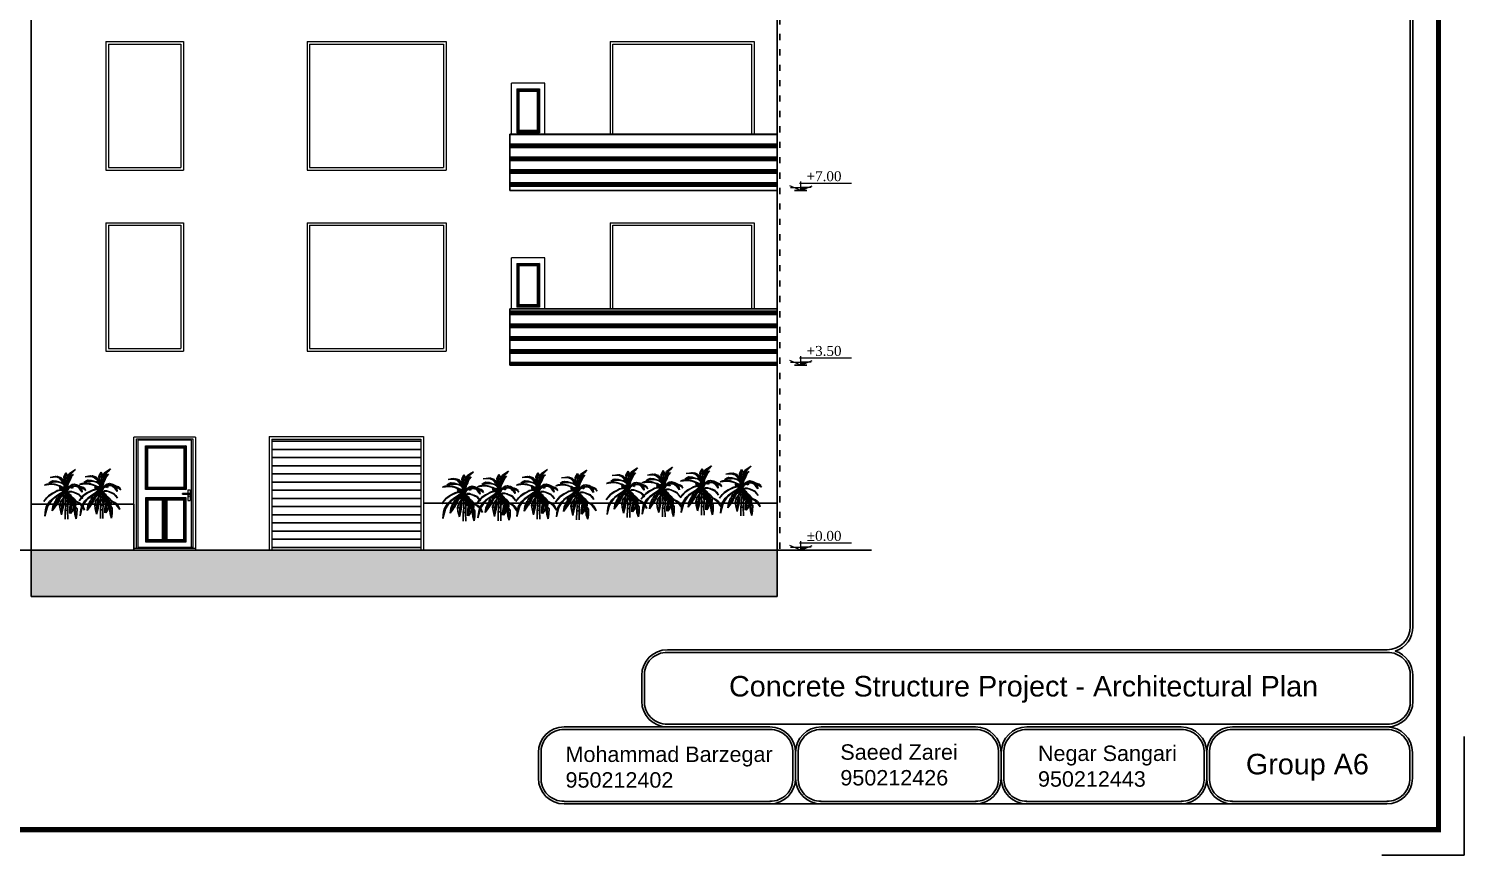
# Model space of a CAD drawing. Header units: metres. Extents: x -1655 to 449, y 40 to 361.
# Drawn here: x 339.96 to 367.88, y 40.48 to 56.56 of the extents above; entities that cross this region are included whole.
import ezdxf

# ---------------------------------------------------------------- set-up
doc = ezdxf.new("R2010")
doc.units = ezdxf.units.M
doc.header["$MEASUREMENT"] = 0
doc.linetypes.add('ACAD_ISO03W100', pattern=[30, 12, -18])
doc.linetypes.add('DASHDOT', pattern=[1, 0.5, -0.25, 0, -0.25])
for name, color, linetype in [('A-WALL', 7, 'Continuous'), ('rigidity', 3, 'Continuous'), ('TEXT', 3, 'Continuous')]:
    doc.layers.add(name, color=color, linetype=linetype)
for name, color, linetype, lineweight in [('Layer3', 144, 'Continuous', 15), ('Layer4', 252, 'Continuous', 25), ('Layer5', 31, 'Continuous', 9)]:
    doc.layers.add(name, color=color, linetype=linetype, lineweight=lineweight)
doc.styles.get("Standard").update_dxf_attribs({"font": 'arial.ttf'})

# ---------------------------------------------------------------- blocks, each defined once
blk = doc.blocks.new('kadr behi')
at = {"layer": 'Layer4'}
for p, q in [((5062.187, 2011.131), (5062.187, 1987.381)), ((5062.237, 2011.131), (5062.237, 1987.381)), ((5061.737, 1986.931), (5047.737, 1986.931)), ((5061.737, 1986.881), (5047.723, 1986.881)), ((5047.237, 1985.931), (5047.237, 1986.431)), ((5047.287, 1985.931), (5047.287, 1986.431)), ((5062.187, 1985.931), (5062.187, 1986.431)), ((5062.237, 1985.931), (5062.237, 1986.431)), ((5049.728, 1985.431), (5045.727, 1985.431)), ((5049.741, 1985.381), (5045.727, 1985.381)), ((5061.737, 1985.481), (5047.723, 1985.481)), ((5053.741, 1985.381), (5050.714, 1985.381)), ((5053.728, 1985.431), (5050.728, 1985.431)), ((5057.741, 1985.381), (5054.714, 1985.381)), ((5057.728, 1985.431), (5054.728, 1985.431)), ((5061.741, 1985.381), (5058.714, 1985.381)), ((5061.728, 1985.431), (5058.728, 1985.431)), ((5063.237, 1982.931), (5063.237, 1985.245)), ((5045.227, 1984.431), (5045.227, 1984.931)), ((5050.178, 1984.431), (5050.178, 1984.931)), ((5050.228, 1984.431), (5050.228, 1984.931)), ((5050.278, 1984.431), (5050.278, 1984.931)), ((5054.178, 1984.431), (5054.178, 1984.931)), ((5054.228, 1984.431), (5054.228, 1984.931)), ((5054.278, 1984.431), (5054.278, 1984.931)), ((5058.178, 1984.431), (5058.178, 1984.931)), ((5058.228, 1984.431), (5058.228, 1984.931)), ((5058.278, 1984.431), (5058.278, 1984.931)), ((5062.178, 1984.431), (5062.178, 1984.931)), ((5062.228, 1984.431), (5062.228, 1984.931)), ((5045.277, 1984.441), (5045.277, 1984.921)), ((5049.741, 1983.981), (5045.727, 1983.981)), ((5045.727, 1983.931), (5050.499, 1983.931)), ((5050.499, 1983.931), (5051.45, 1983.931)), ((5053.741, 1983.981), (5050.714, 1983.981)), ((5058.803, 1983.931), (5051.45, 1983.931)), ((5057.741, 1983.981), (5054.714, 1983.981)), ((5061.728, 1983.931), (5055.582, 1983.931)), ((5061.741, 1983.981), (5058.714, 1983.981)), ((5063.237, 1982.931), (5063.237, 1983.931)), ((5063.237, 1982.931), (5061.632, 1982.931))]:
    blk.add_line(p, q, dxfattribs=at)
at = {"layer": 'Layer4', "const_width": 0.1}
blk.add_lwpolyline([(5021.737, 2012.131), (5062.737, 2012.131), (5062.737, 1983.431), (5021.737, 1983.431)], close=True, dxfattribs=at)
at = {"layer": 'Layer4'}
for centre, radius, start, end in [((5061.737, 1987.381), 0.45, 270, 0), ((5061.737, 1987.381), 0.5, 288.1949, 0), ((5047.737, 1986.431), 0.5, 90, 180), ((5061.737, 1986.431), 0.5, 0, 71.8051), ((5047.73, 1986.438), 0.443, 89.1099, 182.1493), ((5061.744, 1986.438), 0.443, 357.8507, 90.8901), ((5047.737, 1985.931), 0.5, 180, 270), ((5047.73, 1985.925), 0.443, 177.8507, 270.8901), ((5061.744, 1985.925), 0.443, 269.1099, 2.1493), ((5061.737, 1985.931), 0.5, 270, 0), ((5045.727, 1984.931), 0.5, 90, 180), ((5045.72, 1984.938), 0.443, 89.1099, 182.1493), ((5049.728, 1984.931), 0.5, 0, 90), ((5049.735, 1984.938), 0.443, 357.8507, 90.8901), ((5050.728, 1984.931), 0.5, 90, 180), ((5050.721, 1984.938), 0.443, 89.1099, 182.1493), ((5053.728, 1984.931), 0.5, 0, 90), ((5053.735, 1984.938), 0.443, 357.8507, 90.8901), ((5054.728, 1984.931), 0.5, 90, 180), ((5054.721, 1984.938), 0.443, 89.1099, 182.1493), ((5057.728, 1984.931), 0.5, 0, 90), ((5057.735, 1984.938), 0.443, 357.8507, 90.8901), ((5058.728, 1984.931), 0.5, 90, 180), ((5058.721, 1984.938), 0.443, 89.1099, 182.1493), ((5061.728, 1984.931), 0.5, 0, 90), ((5061.735, 1984.938), 0.443, 357.8507, 90.8901), ((5045.727, 1984.431), 0.5, 180, 270), ((5045.72, 1984.425), 0.443, 177.8507, 270.8901), ((5049.735, 1984.425), 0.443, 269.1099, 2.1493), ((5049.728, 1984.431), 0.5, 270, 0), ((5050.728, 1984.431), 0.5, 180, 270), ((5050.721, 1984.425), 0.443, 177.8507, 270.8901), ((5053.735, 1984.425), 0.443, 269.1099, 2.1493), ((5053.728, 1984.431), 0.5, 270, 0), ((5054.728, 1984.431), 0.5, 180, 270), ((5054.721, 1984.425), 0.443, 177.8507, 270.8901), ((5057.735, 1984.425), 0.443, 269.1099, 2.1493), ((5057.728, 1984.431), 0.5, 270, 0), ((5058.728, 1984.431), 0.5, 180, 270), ((5058.721, 1984.425), 0.443, 177.8507, 270.8901), ((5061.735, 1984.425), 0.443, 269.1099, 2.1493), ((5061.728, 1984.431), 0.5, 270, 0)]:
    blk.add_arc(centre, radius, start, end, dxfattribs=at)
at = {"attachment_point": 1}
for s, insert, char_height, width in [('Mohammad Barzegar\\P950212402', (5045.754, 1985.048), 0.3, 5.8672), ('Saeed Zarei\\P950212426', (5051.1, 1985.091), 0.3, 3.41837), ('Negar Sangari\\P950212443', (5054.944, 1985.067), 0.3, 4.35786), ('Group A6', (5058.989, 1984.907), 0.4, 4.55783)]:
    blk.add_mtext(s, dxfattribs=dict(at, insert=insert, char_height=char_height, width=width))
at = {"layer": 'Layer4', "insert": (5048.934, 1986.422), "char_height": 0.4, "width": 11.6111, "attachment_point": 1}
blk.add_mtext('\\pxt11;Concrete Structure Project - Architectural Plan', dxfattribs=at)
blk = doc.blocks.new('nivoo')
at = {"layer": 'Layer3'}
blk.add_hatch(color=256, dxfattribs=at).paths.add_polyline_path([(1.177, -0.106), (1.326, -0.168), (1.326, -0.106)])
for p, q in [((1.326, -0.168), (1.326, 0.011)), ((1.35, -0.02), (0.342, -0.02)), ((1.326, -0.168), (1.109, -0.077)), ((1.123, -0.106), (1.326, -0.106)), ((1.326, -0.168), (1.542, -0.077)), ((1.528, -0.106), (1.326, -0.106))]:
    blk.add_line(p, q, dxfattribs=at)
at = {"layer": 'Layer4', "linetype": 'DASHDOT'}
blk.add_line((1.209, -0.168), (1.448, -0.168), dxfattribs=at)
blk = doc.blocks.new('120')
at = {"layer": 'Layer5'}
for p, q in [((6646.005, 1789.043), (6644.805, 1789.043)), ((6644.805, 1786.843), (6644.805, 1789.043)), ((6644.86, 1786.876), (6644.86, 1789.01)), ((6644.86, 1789.01), (6645.95, 1789.01)), ((6644.882, 1788.988), (6644.882, 1786.898)), ((6645.928, 1788.988), (6644.882, 1788.988)), ((6645.928, 1786.898), (6645.928, 1788.988)), ((6645.95, 1789.01), (6645.95, 1786.898)), ((6646.005, 1789.043), (6646.005, 1786.843)), ((6646.005, 1789.043), (6646.005, 1786.876)), ((6645.035, 1788.023), (6645.035, 1788.877)), ((6645.035, 1788.877), (6645.079, 1788.833)), ((6645.035, 1788.877), (6645.824, 1788.877)), ((6645.057, 1788.045), (6645.057, 1788.855)), ((6645.057, 1788.855), (6645.802, 1788.855)), ((6645.079, 1788.067), (6645.079, 1788.833)), ((6645.079, 1788.833), (6645.78, 1788.833)), ((6645.824, 1788.877), (6645.78, 1788.833)), ((6645.78, 1788.833), (6645.78, 1788.067)), ((6645.802, 1788.855), (6645.802, 1788.045)), ((6645.824, 1788.877), (6645.824, 1788.023)), ((6645.079, 1788.067), (6645.035, 1788.023)), ((6645.78, 1788.067), (6645.079, 1788.067)), ((6645.78, 1788.067), (6645.824, 1788.023)), ((6645.824, 1788.023), (6645.035, 1788.023)), ((6645.035, 1787.863), (6645.035, 1787.009)), ((6645.405, 1787.863), (6645.035, 1787.863)), ((6645.079, 1787.819), (6645.035, 1787.863)), ((6645.802, 1788.045), (6645.057, 1788.045)), ((6645.057, 1787.841), (6645.057, 1787.031)), ((6645.383, 1787.841), (6645.057, 1787.841)), ((6645.079, 1787.819), (6645.079, 1787.053)), ((6645.361, 1787.819), (6645.079, 1787.819)), ((6645.361, 1787.819), (6645.405, 1787.863)), ((6645.361, 1787.053), (6645.361, 1787.819)), ((6645.383, 1787.031), (6645.383, 1787.841)), ((6645.405, 1787.009), (6645.405, 1787.863)), ((6645.405, 1787.863), (6645.405, 1787.009)), ((6645.824, 1787.863), (6645.405, 1787.863)), ((6645.449, 1787.819), (6645.405, 1787.863)), ((6645.427, 1787.841), (6645.427, 1787.031)), ((6645.802, 1787.841), (6645.427, 1787.841)), ((6645.449, 1787.819), (6645.449, 1787.053)), ((6645.78, 1787.819), (6645.449, 1787.819)), ((6645.754, 1787.937), (6645.754, 1787.946)), ((6645.76, 1787.952), (6645.879, 1787.952)), ((6645.879, 1787.931), (6645.76, 1787.931)), ((6645.78, 1787.819), (6645.824, 1787.863)), ((6645.78, 1787.053), (6645.78, 1787.819)), ((6645.802, 1787.031), (6645.802, 1787.841)), ((6645.824, 1787.009), (6645.824, 1787.863)), ((6645.859, 1788.022), (6645.898, 1788.022)), ((6645.859, 1788.022), (6645.859, 1787.952)), ((6645.859, 1787.931), (6645.859, 1787.813)), ((6645.859, 1787.813), (6645.898, 1787.813)), ((6645.898, 1788.022), (6645.898, 1787.813)), ((6645.035, 1787.009), (6645.079, 1787.053)), ((6645.035, 1787.009), (6645.405, 1787.009)), ((6645.057, 1787.031), (6645.383, 1787.031)), ((6645.079, 1787.053), (6645.361, 1787.053)), ((6645.405, 1787.009), (6645.361, 1787.053)), ((6645.405, 1787.009), (6645.449, 1787.053)), ((6645.405, 1787.009), (6645.824, 1787.009)), ((6645.427, 1787.031), (6645.802, 1787.031)), ((6645.449, 1787.053), (6645.78, 1787.053)), ((6645.824, 1787.009), (6645.78, 1787.053)), ((6646.005, 1786.876), (6644.805, 1786.876)), ((6645.95, 1786.898), (6644.882, 1786.898))]:
    blk.add_line(p, q, dxfattribs=at)
blk.add_circle((6645.879, 1787.942), 0.0108, dxfattribs=at)
for centre, radius, start, end in [((6645.76, 1787.946), 0.0066, 90, 180), ((6645.76, 1787.937), 0.0066, 180, 270), ((6645.876, 1787.891), 0.00486, 103.064, 75.2043), ((6645.876, 1787.898), 0.00328, 290.0359, 248.2323)]:
    blk.add_arc(centre, radius, start, end, dxfattribs=at)
blk = doc.blocks.new('golgoli')
at = {"color": 84, "linetype": 'Continuous'}
for p, q in [((3097.753, 1797.962), (3097.466, 1797.93)), ((3097.466, 1797.93), (3097.587, 1797.95)), ((3097.708, 1797.944), (3097.466, 1797.93)), ((3097.587, 1797.95), (3097.668, 1797.962)), ((3097.689, 1797.955), (3097.668, 1797.962)), ((3097.668, 1797.962), (3097.685, 1797.954)), ((3097.706, 1797.957), (3097.669, 1797.963)), ((3097.669, 1797.963), (3097.696, 1797.955)), ((3097.708, 1797.944), (3097.753, 1797.962)), ((3097.942, 1797.862), (3097.708, 1797.944)), ((3097.753, 1797.962), (3097.868, 1797.913)), ((3097.813, 1797.94), (3097.8, 1797.941)), ((3097.813, 1797.94), (3097.894, 1797.912)), ((3097.902, 1797.819), (3097.814, 1797.907)), ((3097.992, 1797.738), (3097.843, 1797.897)), ((3097.868, 1797.913), (3097.942, 1797.862)), ((3097.894, 1797.912), (3097.875, 1797.908)), ((3097.894, 1797.912), (3097.916, 1797.879)), ((3097.92, 1797.869), (3097.942, 1797.862)), ((3097.998, 1797.797), (3097.92, 1797.869)), ((3097.925, 1797.868), (3097.925, 1797.867)), ((3097.931, 1797.859), (3097.959, 1797.819)), ((3097.942, 1797.862), (3098.011, 1797.803)), ((3097.995, 1797.933), (3098.023, 1798.005)), ((3097.995, 1797.933), (3098.08, 1797.934)), ((3098.023, 1797.803), (3097.995, 1797.933)), ((3098.023, 1798.005), (3098.08, 1798.109)), ((3098.08, 1798.109), (3098.138, 1798.005)), ((3098.08, 1797.695), (3098.08, 1798.109)), ((3098.08, 1797.934), (3098.154, 1797.933)), ((3098.129, 1797.723), (3098.147, 1797.838)), ((3098.138, 1798.005), (3098.159, 1797.948)), ((3098.144, 1797.832), (3098.138, 1797.803)), ((3098.144, 1797.832), (3098.261, 1798.057)), ((3098.144, 1797.875), (3098.153, 1797.932)), ((3098.147, 1797.838), (3098.144, 1797.832)), ((3098.144, 1797.832), (3098.144, 1797.832)), ((3098.211, 1797.932), (3098.147, 1797.833)), ((3098.153, 1797.932), (3098.206, 1798.069)), ((3098.159, 1797.776), (3098.179, 1797.882)), ((3098.24, 1797.896), (3098.162, 1797.672)), ((3098.189, 1797.899), (3098.24, 1797.896)), ((3098.246, 1797.958), (3098.2, 1797.915)), ((3098.206, 1798.069), (3098.297, 1798.132)), ((3098.206, 1798.069), (3098.261, 1798.057)), ((3098.291, 1798.069), (3098.211, 1797.932)), ((3098.267, 1797.899), (3098.217, 1797.776)), ((3098.24, 1797.896), (3098.37, 1798.036)), ((3098.24, 1797.896), (3098.267, 1797.899)), ((3098.37, 1798.036), (3098.246, 1797.958)), ((3098.261, 1798.057), (3098.449, 1798.234)), ((3098.261, 1798.057), (3098.291, 1798.069)), ((3098.304, 1797.958), (3098.267, 1797.899)), ((3098.355, 1798.132), (3098.291, 1798.069)), ((3098.297, 1798.132), (3098.449, 1798.234)), ((3098.37, 1798.036), (3098.304, 1797.958)), ((3098.449, 1798.234), (3098.355, 1798.132)), ((3097.244, 1797.629), (3097.349, 1797.666)), ((3097.49, 1797.66), (3097.244, 1797.629)), ((3097.349, 1797.666), (3097.468, 1797.678)), ((3097.527, 1797.299), (3097.403, 1797.211)), ((3097.412, 1797.708), (3097.507, 1797.774)), ((3097.412, 1797.708), (3097.624, 1797.757)), ((3097.582, 1797.743), (3097.412, 1797.708)), ((3097.415, 1797.197), (3097.644, 1797.353)), ((3097.468, 1797.678), (3097.601, 1797.666)), ((3097.49, 1797.66), (3097.468, 1797.678)), ((3097.512, 1797.678), (3097.49, 1797.676)), ((3097.736, 1797.632), (3097.49, 1797.66)), ((3097.507, 1797.774), (3097.571, 1797.798)), ((3097.508, 1797.674), (3097.512, 1797.678)), ((3097.631, 1797.666), (3097.512, 1797.678)), ((3097.644, 1797.353), (3097.527, 1797.299)), ((3097.624, 1797.757), (3097.571, 1797.798)), ((3097.571, 1797.798), (3097.7, 1797.785)), ((3097.682, 1797.752), (3097.582, 1797.743)), ((3097.601, 1797.666), (3097.736, 1797.632)), ((3097.612, 1797.33), (3097.749, 1797.402)), ((3097.644, 1797.353), (3097.612, 1797.33)), ((3097.624, 1797.757), (3097.682, 1797.752)), ((3097.825, 1797.743), (3097.624, 1797.757)), ((3097.631, 1797.666), (3097.736, 1797.632)), ((3097.746, 1797.415), (3097.644, 1797.353)), ((3097.682, 1797.752), (3097.775, 1797.754)), ((3097.698, 1797.635), (3097.736, 1797.629)), ((3097.839, 1797.584), (3097.698, 1797.635)), ((3097.7, 1797.785), (3097.825, 1797.743)), ((3097.72, 1797.211), (3097.859, 1797.302)), ((3097.736, 1797.629), (3097.843, 1797.596)), ((3097.876, 1797.448), (3097.746, 1797.415)), ((3097.746, 1797.415), (3097.749, 1797.402)), ((3097.749, 1797.402), (3097.884, 1797.435)), ((3097.775, 1797.754), (3097.825, 1797.743)), ((3097.796, 1797.744), (3097.825, 1797.742)), ((3097.902, 1797.719), (3097.796, 1797.744)), ((3097.81, 1797.209), (3097.89, 1797.328)), ((3097.89, 1797.328), (3097.811, 1797.259)), ((3097.825, 1797.743), (3097.825, 1797.742)), ((3097.825, 1797.742), (3097.911, 1797.729)), ((3097.839, 1797.584), (3097.843, 1797.596)), ((3097.96, 1797.523), (3097.839, 1797.584)), ((3097.845, 1797.557), (3097.839, 1797.521)), ((3097.839, 1797.521), (3097.861, 1797.459)), ((3097.843, 1797.596), (3097.961, 1797.539)), ((3097.845, 1797.557), (3097.927, 1797.54)), ((3097.91, 1797.541), (3097.845, 1797.557)), ((3097.859, 1797.302), (3097.863, 1797.304)), ((3097.859, 1797.302), (3097.859, 1797.301)), ((3097.924, 1797.536), (3097.861, 1797.459)), ((3097.861, 1797.459), (3097.951, 1797.521)), ((3097.876, 1797.448), (3097.994, 1797.455)), ((3097.884, 1797.435), (3097.876, 1797.448)), ((3097.876, 1797.244), (3097.911, 1797.287)), ((3098.009, 1797.433), (3097.884, 1797.435)), ((3097.89, 1797.328), (3097.891, 1797.329)), ((3097.89, 1797.328), (3097.89, 1797.328)), ((3097.911, 1797.287), (3097.89, 1797.328)), ((3097.891, 1797.329), (3097.943, 1797.373)), ((3097.939, 1797.283), (3097.891, 1797.246)), ((3097.942, 1797.359), (3097.894, 1797.32)), ((3097.974, 1797.358), (3097.894, 1797.32)), ((3097.9, 1797.307), (3097.995, 1797.345)), ((3097.992, 1797.738), (3097.902, 1797.819)), ((3097.902, 1797.719), (3097.911, 1797.729)), ((3097.982, 1797.667), (3097.902, 1797.719)), ((3097.959, 1797.523), (3097.91, 1797.541)), ((3097.911, 1797.729), (3097.991, 1797.679)), ((3097.927, 1797.54), (3097.927, 1797.54)), ((3098.004, 1797.324), (3097.939, 1797.283)), ((3097.939, 1797.283), (3097.945, 1797.27)), ((3097.998, 1797.378), (3097.942, 1797.359)), ((3097.942, 1797.359), (3097.943, 1797.373)), ((3097.943, 1797.373), (3097.998, 1797.393)), ((3097.945, 1797.27), (3098.013, 1797.311)), ((3098.009, 1797.557), (3097.949, 1797.544)), ((3097.951, 1797.521), (3097.956, 1797.525)), ((3097.959, 1797.819), (3097.99, 1797.743)), ((3097.96, 1797.523), (3097.961, 1797.539)), ((3098.052, 1797.449), (3097.96, 1797.523)), ((3097.961, 1797.539), (3098.054, 1797.475)), ((3097.974, 1797.771), (3098.029, 1797.674)), ((3097.992, 1797.737), (3097.974, 1797.771)), ((3098.029, 1797.371), (3097.974, 1797.358)), ((3097.974, 1797.358), (3097.995, 1797.345)), ((3097.982, 1797.667), (3097.991, 1797.679)), ((3098.041, 1797.592), (3097.982, 1797.667)), ((3097.991, 1797.679), (3098.053, 1797.616)), ((3098.039, 1797.677), (3097.992, 1797.737)), ((3097.994, 1797.455), (3098.063, 1797.447)), ((3098.009, 1797.433), (3097.994, 1797.455)), ((3097.995, 1797.345), (3098.065, 1797.362)), ((3098.011, 1797.803), (3097.998, 1797.797)), ((3097.998, 1797.797), (3098.06, 1797.688)), ((3097.998, 1797.378), (3097.998, 1797.393)), ((3097.998, 1797.393), (3098.052, 1797.391)), ((3098.056, 1797.366), (3097.998, 1797.378)), ((3098, 1797.512), (3098.021, 1797.541)), ((3098.004, 1797.324), (3098.057, 1797.356)), ((3098.013, 1797.311), (3098.004, 1797.324)), ((3098.025, 1797.459), (3098.006, 1797.485)), ((3098.021, 1797.541), (3098.009, 1797.557)), ((3098.075, 1797.423), (3098.009, 1797.433)), ((3098.074, 1797.698), (3098.011, 1797.803)), ((3098.07, 1797.333), (3098.013, 1797.311)), ((3098.021, 1797.471), (3098.018, 1797.476)), ((3098.021, 1797.471), (3098.025, 1797.459)), ((3098.034, 1797.451), (3098.021, 1797.471)), ((3098.079, 1797.696), (3098.023, 1797.803)), ((3098.025, 1797.459), (3098.029, 1797.451)), ((3098.029, 1797.674), (3098.039, 1797.677)), ((3098.029, 1797.674), (3098.049, 1797.619)), ((3098.065, 1797.606), (3098.039, 1797.677)), ((3098.041, 1797.592), (3098.053, 1797.616)), ((3098.066, 1797.553), (3098.041, 1797.592)), ((3098.077, 1797.287), (3098.043, 1797.251)), ((3098.044, 1797.427), (3098.06, 1797.401)), ((3098.054, 1797.417), (3098.048, 1797.427)), ((3098.052, 1797.391), (3098.056, 1797.366)), ((3098.052, 1797.391), (3098.09, 1797.373)), ((3098.053, 1797.616), (3098.067, 1797.592)), ((3098.054, 1797.475), (3098.053, 1797.448)), ((3098.054, 1797.472), (3098.058, 1797.519)), ((3098.075, 1797.478), (3098.054, 1797.472)), ((3098.054, 1797.475), (3098.054, 1797.474)), ((3098.06, 1797.401), (3098.054, 1797.417)), ((3098.071, 1797.382), (3098.054, 1797.417)), ((3098.077, 1797.456), (3098.056, 1797.473)), ((3098.056, 1797.366), (3098.077, 1797.356)), ((3098.058, 1797.519), (3098.057, 1797.567)), ((3098.057, 1797.356), (3098.064, 1797.361)), ((3098.057, 1797.356), (3098.07, 1797.338)), ((3098.066, 1797.526), (3098.058, 1797.519)), ((3098.06, 1797.688), (3098.074, 1797.698)), ((3098.06, 1797.688), (3098.068, 1797.597)), ((3098.06, 1797.401), (3098.068, 1797.384)), ((3098.061, 1797.603), (3098.065, 1797.606)), ((3098.063, 1797.447), (3098.076, 1797.431)), ((3098.065, 1797.606), (3098.066, 1797.593)), ((3098.067, 1797.57), (3098.066, 1797.526)), ((3098.066, 1797.526), (3098.075, 1797.538)), ((3098.075, 1797.533), (3098.066, 1797.526)), ((3098.066, 1797.526), (3098.066, 1797.526)), ((3098.066, 1797.275), (3098.071, 1797.359)), ((3098.067, 1797.592), (3098.068, 1797.597)), ((3098.068, 1797.597), (3098.077, 1797.606)), ((3098.072, 1797.382), (3098.081, 1797.525)), ((3098.072, 1797.382), (3098.081, 1797.384)), ((3098.079, 1797.669), (3098.074, 1797.698)), ((3098.074, 1797.537), (3098.075, 1797.533)), ((3098.078, 1797.62), (3098.075, 1797.553)), ((3098.075, 1797.553), (3098.075, 1797.478)), ((3098.075, 1797.553), (3098.081, 1797.548)), ((3098.075, 1797.529), (3098.084, 1797.524)), ((3098.117, 1797.297), (3098.077, 1797.287)), ((3098.077, 1797.287), (3098.077, 1797.269)), ((3098.077, 1797.269), (3098.116, 1797.278)), ((3098.078, 1797.62), (3098.08, 1797.723)), ((3098.083, 1797.613), (3098.078, 1797.62)), ((3098.138, 1797.803), (3098.08, 1797.695)), ((3098.08, 1797.695), (3098.083, 1797.613)), ((3098.08, 1797.695), (3098.08, 1797.695)), ((3098.089, 1797.616), (3098.081, 1797.656)), ((3098.081, 1797.548), (3098.083, 1797.613)), ((3098.081, 1797.548), (3098.084, 1797.552)), ((3098.081, 1797.548), (3098.081, 1797.548)), ((3098.084, 1797.524), (3098.081, 1797.548)), ((3098.082, 1797.538), (3098.083, 1797.551)), ((3098.083, 1797.611), (3098.089, 1797.616)), ((3098.084, 1797.552), (3098.089, 1797.616)), ((3098.092, 1797.6), (3098.087, 1797.599)), ((3098.087, 1797.598), (3098.104, 1797.583)), ((3098.092, 1797.6), (3098.091, 1797.595)), ((3098.104, 1797.583), (3098.092, 1797.6)), ((3098.097, 1797.589), (3098.098, 1797.593)), ((3098.098, 1797.593), (3098.1, 1797.693)), ((3098.098, 1797.591), (3098.098, 1797.593)), ((3098.1, 1797.693), (3098.099, 1797.731)), ((3098.107, 1797.681), (3098.1, 1797.693)), ((3098.101, 1797.293), (3098.102, 1797.334)), ((3098.102, 1797.314), (3098.101, 1797.31)), ((3098.102, 1797.334), (3098.126, 1797.418)), ((3098.109, 1797.358), (3098.102, 1797.314)), ((3098.104, 1797.583), (3098.122, 1797.405)), ((3098.105, 1797.742), (3098.107, 1797.681)), ((3098.106, 1797.569), (3098.105, 1797.572)), ((3098.107, 1797.681), (3098.106, 1797.569)), ((3098.106, 1797.569), (3098.106, 1797.567)), ((3098.128, 1797.422), (3098.109, 1797.361)), ((3098.111, 1797.517), (3098.113, 1797.52)), ((3098.113, 1797.511), (3098.111, 1797.511)), ((3098.113, 1797.522), (3098.114, 1797.592)), ((3098.133, 1797.521), (3098.113, 1797.522)), ((3098.113, 1797.522), (3098.113, 1797.501)), ((3098.114, 1797.592), (3098.121, 1797.719)), ((3098.124, 1797.592), (3098.114, 1797.592)), ((3098.14, 1797.474), (3098.115, 1797.478)), ((3098.131, 1797.79), (3098.121, 1797.719)), ((3098.121, 1797.719), (3098.129, 1797.723)), ((3098.122, 1797.403), (3098.139, 1797.242)), ((3098.129, 1797.723), (3098.124, 1797.592)), ((3098.124, 1797.592), (3098.133, 1797.521)), ((3098.161, 1797.48), (3098.126, 1797.418)), ((3098.126, 1797.418), (3098.131, 1797.433)), ((3098.162, 1797.672), (3098.129, 1797.551)), ((3098.166, 1797.513), (3098.129, 1797.431)), ((3098.129, 1797.398), (3098.175, 1797.487)), ((3098.129, 1797.431), (3098.129, 1797.427)), ((3098.129, 1797.424), (3098.129, 1797.398)), ((3098.131, 1797.532), (3098.141, 1797.532)), ((3098.131, 1797.433), (3098.164, 1797.492)), ((3098.147, 1797.331), (3098.131, 1797.312)), ((3098.133, 1797.521), (3098.14, 1797.474)), ((3098.134, 1797.51), (3098.141, 1797.532)), ((3098.134, 1797.29), (3098.143, 1797.303)), ((3098.135, 1797.506), (3098.137, 1797.514)), ((3098.137, 1797.514), (3098.173, 1797.541)), ((3098.183, 1797.526), (3098.138, 1797.489)), ((3098.14, 1797.593), (3098.154, 1797.597)), ((3098.141, 1797.532), (3098.154, 1797.597)), ((3098.143, 1797.303), (3098.217, 1797.363)), ((3098.143, 1797.303), (3098.147, 1797.331)), ((3098.218, 1797.379), (3098.147, 1797.331)), ((3098.171, 1797.276), (3098.149, 1797.249)), ((3098.154, 1797.597), (3098.17, 1797.687)), ((3098.162, 1797.672), (3098.159, 1797.776)), ((3098.202, 1797.517), (3098.161, 1797.48)), ((3098.161, 1797.48), (3098.164, 1797.492)), ((3098.217, 1797.776), (3098.162, 1797.672)), ((3098.164, 1797.492), (3098.192, 1797.513)), ((3098.172, 1797.498), (3098.167, 1797.514)), ((3098.168, 1797.548), (3098.181, 1797.563)), ((3098.192, 1797.513), (3098.168, 1797.548)), ((3098.171, 1797.276), (3098.197, 1797.296)), ((3098.173, 1797.259), (3098.171, 1797.276)), ((3098.172, 1797.252), (3098.205, 1797.274)), ((3098.199, 1797.281), (3098.173, 1797.259)), ((3098.174, 1797.492), (3098.175, 1797.487)), ((3098.175, 1797.487), (3098.186, 1797.502)), ((3098.181, 1797.563), (3098.236, 1797.553)), ((3098.181, 1797.563), (3098.263, 1797.545)), ((3098.192, 1797.513), (3098.259, 1797.543)), ((3098.263, 1797.542), (3098.192, 1797.513)), ((3098.192, 1797.513), (3098.192, 1797.513)), ((3098.194, 1797.513), (3098.194, 1797.514)), ((3098.198, 1797.56), (3098.197, 1797.56)), ((3098.197, 1797.296), (3098.216, 1797.279)), ((3098.199, 1797.281), (3098.197, 1797.296)), ((3098.297, 1797.587), (3098.198, 1797.56)), ((3098.217, 1797.258), (3098.199, 1797.281)), ((3098.208, 1797.563), (3098.227, 1797.587)), ((3098.216, 1797.281), (3098.215, 1797.28)), ((3098.216, 1797.281), (3098.216, 1797.28)), ((3098.282, 1797.224), (3098.216, 1797.281)), ((3098.216, 1797.279), (3098.217, 1797.258)), ((3098.218, 1797.379), (3098.217, 1797.363)), ((3098.217, 1797.363), (3098.298, 1797.365)), ((3098.295, 1797.379), (3098.218, 1797.379)), ((3098.227, 1797.587), (3098.318, 1797.648)), ((3098.234, 1797.572), (3098.227, 1797.587)), ((3098.234, 1797.572), (3098.233, 1797.57)), ((3098.326, 1797.636), (3098.234, 1797.572)), ((3098.236, 1797.553), (3098.335, 1797.511)), ((3098.24, 1797.551), (3098.294, 1797.572)), ((3098.345, 1797.563), (3098.263, 1797.545)), ((3098.263, 1797.545), (3098.335, 1797.511)), ((3098.294, 1797.572), (3098.297, 1797.587)), ((3098.429, 1797.585), (3098.294, 1797.572)), ((3098.295, 1797.379), (3098.298, 1797.365)), ((3098.368, 1797.352), (3098.295, 1797.379)), ((3098.297, 1797.587), (3098.428, 1797.598)), ((3098.298, 1797.365), (3098.412, 1797.344)), ((3098.318, 1797.648), (3098.405, 1797.665)), ((3098.326, 1797.636), (3098.318, 1797.648)), ((3098.417, 1797.658), (3098.326, 1797.636)), ((3098.335, 1797.511), (3098.347, 1797.553)), ((3098.347, 1797.553), (3098.345, 1797.563)), ((3098.474, 1797.316), (3098.368, 1797.352)), ((3098.372, 1797.351), (3098.373, 1797.351)), ((3098.412, 1797.344), (3098.372, 1797.351)), ((3098.373, 1797.351), (3098.591, 1797.25)), ((3098.405, 1797.665), (3098.534, 1797.631)), ((3098.405, 1797.665), (3098.409, 1797.662)), ((3098.558, 1797.569), (3098.405, 1797.665)), ((3098.405, 1797.665), (3098.417, 1797.658)), ((3098.453, 1797.631), (3098.415, 1797.658)), ((3098.429, 1797.585), (3098.428, 1797.598)), ((3098.428, 1797.598), (3098.532, 1797.568)), ((3098.561, 1797.56), (3098.429, 1797.585)), ((3098.517, 1797.576), (3098.453, 1797.631)), ((3098.595, 1797.267), (3098.474, 1797.316)), ((3098.517, 1797.576), (3098.522, 1797.571)), ((3098.542, 1797.569), (3098.517, 1797.576)), ((3098.527, 1797.567), (3098.613, 1797.485)), ((3098.638, 1797.567), (3098.532, 1797.569)), ((3098.532, 1797.569), (3098.668, 1797.567)), ((3098.732, 1797.518), (3098.532, 1797.569)), ((3098.532, 1797.568), (3098.561, 1797.56)), ((3098.534, 1797.631), (3098.637, 1797.576)), ((3098.71, 1797.359), (3098.572, 1797.559)), ((3098.637, 1797.576), (3098.601, 1797.568)), ((3098.613, 1797.485), (3098.71, 1797.359)), ((3098.642, 1797.567), (3098.637, 1797.576)), ((3098.638, 1797.567), (3098.715, 1797.535)), ((3098.694, 1797.485), (3098.662, 1797.535)), ((3098.668, 1797.567), (3098.759, 1797.535)), ((3098.71, 1797.359), (3098.694, 1797.485)), ((3098.715, 1797.535), (3098.732, 1797.518)), ((3098.8, 1797.484), (3098.715, 1797.535)), ((3098.732, 1797.518), (3098.85, 1797.42)), ((3098.737, 1797.521), (3098.759, 1797.535)), ((3098.759, 1797.535), (3098.829, 1797.484)), ((3098.85, 1797.42), (3098.8, 1797.484)), ((3097.227, 1796.989), (3097.415, 1797.197)), ((3097.328, 1797.132), (3097.227, 1796.989)), ((3097.364, 1796.793), (3097.263, 1796.414)), ((3097.331, 1796.807), (3097.291, 1796.662)), ((3097.314, 1796.652), (3097.362, 1796.784)), ((3097.403, 1797.211), (3097.328, 1797.132)), ((3097.444, 1796.993), (3097.331, 1796.807)), ((3097.331, 1796.807), (3097.364, 1796.793)), ((3097.362, 1796.784), (3097.365, 1796.793)), ((3097.364, 1796.793), (3097.578, 1797.11)), ((3097.365, 1796.793), (3097.364, 1796.793)), ((3097.369, 1796.799), (3097.365, 1796.793)), ((3097.468, 1796.984), (3097.369, 1796.799)), ((3097.403, 1797.211), (3097.415, 1797.197)), ((3097.578, 1797.11), (3097.444, 1796.993)), ((3097.578, 1797.11), (3097.468, 1796.984)), ((3097.543, 1796.62), (3097.724, 1796.965)), ((3097.543, 1796.62), (3097.568, 1796.797)), ((3097.647, 1796.766), (3097.543, 1796.62)), ((3097.728, 1797.201), (3097.56, 1797.075)), ((3097.56, 1797.075), (3097.578, 1797.111)), ((3097.568, 1796.797), (3097.656, 1796.996)), ((3097.578, 1797.111), (3097.72, 1797.211)), ((3097.773, 1796.951), (3097.647, 1796.766)), ((3097.733, 1797.066), (3097.656, 1796.996)), ((3097.656, 1796.996), (3097.724, 1796.965)), ((3097.694, 1797.03), (3097.7, 1797.096)), ((3097.74, 1797.137), (3097.7, 1797.096)), ((3097.7, 1797.096), (3097.758, 1797.086)), ((3097.712, 1796.852), (3097.71, 1796.86)), ((3097.749, 1796.917), (3097.712, 1796.852)), ((3097.712, 1796.852), (3097.717, 1796.869)), ((3097.728, 1797.201), (3097.72, 1797.211)), ((3097.724, 1796.965), (3097.779, 1797.039)), ((3097.724, 1796.965), (3097.773, 1796.951)), ((3097.728, 1797.201), (3097.729, 1797.202)), ((3097.811, 1797.259), (3097.729, 1797.203)), ((3097.729, 1797.203), (3097.81, 1797.209)), ((3097.743, 1797.122), (3097.729, 1797.203)), ((3097.759, 1797.085), (3097.733, 1797.066)), ((3097.805, 1796.978), (3097.743, 1797.122)), ((3097.796, 1797), (3097.773, 1796.951)), ((3097.789, 1796.986), (3097.788, 1796.983)), ((3097.796, 1796.999), (3097.789, 1796.986)), ((3097.81, 1797.209), (3097.805, 1796.978)), ((3097.842, 1797.149), (3097.805, 1796.978)), ((3097.81, 1797.209), (3097.876, 1797.244)), ((3097.847, 1797.096), (3097.819, 1797.043)), ((3097.866, 1797.149), (3097.822, 1797.056)), ((3097.832, 1796.831), (3097.882, 1797.003)), ((3097.832, 1796.831), (3097.852, 1796.7)), ((3097.832, 1796.831), (3097.919, 1796.83)), ((3097.834, 1797.115), (3097.877, 1797.171)), ((3097.84, 1797.094), (3097.847, 1797.096)), ((3097.877, 1797.171), (3097.841, 1797.145)), ((3097.876, 1797.244), (3097.842, 1797.149)), ((3097.871, 1797.152), (3097.847, 1797.096)), ((3097.855, 1797.14), (3097.952, 1797.215)), ((3097.877, 1797.172), (3097.855, 1797.14)), ((3097.891, 1797.245), (3097.86, 1797.2)), ((3097.891, 1797.245), (3097.872, 1797.234)), ((3097.876, 1797.221), (3097.945, 1797.27)), ((3097.891, 1797.246), (3097.876, 1797.221)), ((3097.877, 1797.171), (3097.876, 1797.171)), ((3097.945, 1797.228), (3097.877, 1797.172)), ((3097.884, 1797.184), (3097.88, 1797.174)), ((3097.882, 1797.003), (3097.967, 1797.108)), ((3097.889, 1797.23), (3097.884, 1797.184)), ((3097.919, 1796.83), (3097.907, 1796.473)), ((3097.967, 1797.108), (3097.919, 1796.83)), ((3097.919, 1796.83), (3097.994, 1796.848)), ((3098.007, 1797.257), (3097.945, 1797.228)), ((3097.945, 1797.228), (3097.952, 1797.215)), ((3097.952, 1797.215), (3098.011, 1797.232)), ((3097.962, 1796.712), (3097.994, 1796.848)), ((3098.043, 1797.251), (3097.967, 1797.109)), ((3097.967, 1797.109), (3097.967, 1797.107)), ((3097.967, 1797.108), (3097.967, 1797.109)), ((3097.991, 1797.014), (3097.967, 1797.108)), ((3097.971, 1797.093), (3098.006, 1797.172)), ((3097.994, 1796.848), (3097.991, 1797.014)), ((3098.006, 1797.172), (3098.041, 1797.24)), ((3098.006, 1797.172), (3098.007, 1797.184)), ((3098.011, 1797.232), (3098.007, 1797.257)), ((3098.042, 1797.25), (3098.007, 1797.257)), ((3098.011, 1797.232), (3098.03, 1797.227)), ((3098.034, 1797.226), (3098.062, 1797.218)), ((3098.041, 1797.24), (3098.077, 1797.269)), ((3098.043, 1797.251), (3098.041, 1797.24)), ((3098.064, 1797.245), (3098.051, 1797.248)), ((3098.074, 1796.812), (3098.055, 1796.645)), ((3098.064, 1797.244), (3098.056, 1797.119)), ((3098.056, 1797.119), (3098.13, 1797.123)), ((3098.064, 1796.993), (3098.056, 1797.119)), ((3098.064, 1797.244), (3098.065, 1797.26)), ((3098.139, 1797.242), (3098.064, 1797.244)), ((3098.144, 1797), (3098.064, 1796.993)), ((3098.074, 1796.812), (3098.064, 1796.993)), ((3098.156, 1796.819), (3098.074, 1796.812)), ((3098.098, 1797.123), (3098.124, 1797.168)), ((3098.134, 1797.195), (3098.112, 1797.154)), ((3098.189, 1797.095), (3098.118, 1797.064)), ((3098.118, 1797.064), (3098.129, 1797.005)), ((3098.124, 1797.168), (3098.164, 1797.21)), ((3098.124, 1797.168), (3098.134, 1797.195)), ((3098.129, 1797.005), (3098.184, 1797.068)), ((3098.13, 1797.123), (3098.134, 1797.179)), ((3098.13, 1797.123), (3098.136, 1797.071)), ((3098.176, 1797.12), (3098.13, 1797.12)), ((3098.132, 1797.1), (3098.161, 1797.101)), ((3098.171, 1797.225), (3098.134, 1797.195)), ((3098.135, 1797.196), (3098.139, 1797.242)), ((3098.14, 1797.209), (3098.136, 1797.204)), ((3098.158, 1797.241), (3098.137, 1797.259)), ((3098.138, 1797.239), (3098.154, 1797.229)), ((3098.138, 1797.236), (3098.14, 1797.238)), ((3098.14, 1797.237), (3098.14, 1797.209)), ((3098.14, 1797.209), (3098.154, 1797.229)), ((3098.144, 1797), (3098.141, 1797.019)), ((3098.144, 1797.17), (3098.154, 1797.199)), ((3098.149, 1797.12), (3098.144, 1797.17)), ((3098.144, 1797.17), (3098.22, 1797.136)), ((3098.156, 1796.819), (3098.144, 1797)), ((3098.148, 1796.648), (3098.156, 1796.819)), ((3098.153, 1797.079), (3098.151, 1797.1)), ((3098.158, 1797.241), (3098.154, 1797.229)), ((3098.154, 1797.229), (3098.163, 1797.218)), ((3098.17, 1797.225), (3098.158, 1797.241)), ((3098.159, 1797.215), (3098.161, 1797.221)), ((3098.181, 1796.909), (3098.159, 1797.039)), ((3098.16, 1797.239), (3098.173, 1797.259)), ((3098.176, 1797.12), (3098.161, 1797.101)), ((3098.161, 1797.101), (3098.283, 1797.087)), ((3098.171, 1797.225), (3098.164, 1797.21)), ((3098.164, 1797.21), (3098.233, 1797.205)), ((3098.165, 1797.232), (3098.172, 1797.252)), ((3098.236, 1797.219), (3098.171, 1797.225)), ((3098.171, 1797.209), (3098.208, 1797.166)), ((3098.287, 1797.099), (3098.176, 1797.12)), ((3098.208, 1797.065), (3098.181, 1796.909)), ((3098.261, 1797.034), (3098.181, 1796.909)), ((3098.209, 1797.173), (3098.183, 1797.208)), ((3098.184, 1797.068), (3098.189, 1797.095)), ((3098.243, 1797.062), (3098.184, 1797.068)), ((3098.189, 1797.095), (3098.256, 1797.083)), ((3098.208, 1797.166), (3098.209, 1797.173)), ((3098.234, 1797.109), (3098.208, 1797.166)), ((3098.209, 1797.173), (3098.239, 1797.108)), ((3098.213, 1797.095), (3098.212, 1797.091)), ((3098.216, 1797.259), (3098.217, 1797.22)), ((3098.22, 1797.136), (3098.216, 1797.112)), ((3098.218, 1797.206), (3098.219, 1797.15)), ((3098.22, 1797.136), (3098.22, 1797.14)), ((3098.22, 1797.136), (3098.222, 1797.136)), ((3098.251, 1796.847), (3098.225, 1796.695)), ((3098.226, 1797.135), (3098.282, 1797.13)), ((3098.236, 1797.219), (3098.233, 1797.205)), ((3098.233, 1797.205), (3098.28, 1797.173)), ((3098.28, 1797.184), (3098.236, 1797.219)), ((3098.242, 1797.091), (3098.245, 1797.085)), ((3098.243, 1797.062), (3098.256, 1797.083)), ((3098.292, 1797.025), (3098.243, 1797.062)), ((3098.25, 1797.084), (3098.247, 1797.091)), ((3098.279, 1796.956), (3098.251, 1796.847)), ((3098.256, 1797.083), (3098.303, 1797.034)), ((3098.257, 1797.051), (3098.284, 1796.932)), ((3098.283, 1796.971), (3098.262, 1797.047)), ((3098.266, 1797.044), (3098.264, 1797.04)), ((3098.286, 1797.086), (3098.275, 1797.063)), ((3098.29, 1797.166), (3098.28, 1797.184)), ((3098.28, 1797.184), (3098.283, 1797.111)), ((3098.386, 1797), (3098.28, 1797.184)), ((3098.28, 1797.184), (3098.383, 1797.111)), ((3098.294, 1797.173), (3098.282, 1797.224)), ((3098.283, 1797.111), (3098.32, 1797.011)), ((3098.283, 1797.087), (3098.289, 1797.095)), ((3098.293, 1797.083), (3098.283, 1797.087)), ((3098.283, 1796.975), (3098.29, 1796.697)), ((3098.283, 1796.975), (3098.283, 1796.973)), ((3098.351, 1796.847), (3098.283, 1796.975)), ((3098.303, 1797.034), (3098.292, 1797.025)), ((3098.292, 1797.025), (3098.349, 1796.931)), ((3098.343, 1796.963), (3098.303, 1797.034)), ((3098.367, 1796.913), (3098.32, 1797.011)), ((3098.32, 1797.011), (3098.386, 1797)), ((3098.357, 1796.806), (3098.347, 1796.955)), ((3098.349, 1796.951), (3098.436, 1796.709)), ((3098.372, 1796.695), (3098.351, 1796.847)), ((3098.404, 1796.713), (3098.357, 1796.806)), ((3098.367, 1796.913), (3098.455, 1796.755)), ((3098.383, 1797.111), (3098.467, 1797.011)), ((3098.467, 1797.011), (3098.386, 1797)), ((3098.386, 1797), (3098.455, 1796.755)), ((3098.404, 1796.713), (3098.428, 1796.496)), ((3098.436, 1796.709), (3098.404, 1796.713)), ((3098.436, 1796.709), (3098.513, 1796.713)), ((3098.455, 1796.755), (3098.467, 1796.913)), ((3098.513, 1796.713), (3098.457, 1796.786)), ((3098.467, 1796.913), (3098.467, 1797.011)), ((3098.467, 1797.007), (3098.508, 1796.975)), ((3098.538, 1796.948), (3098.467, 1796.997)), ((3098.508, 1796.975), (3098.538, 1796.948)), ((3098.51, 1796.496), (3098.513, 1796.713)), ((3098.672, 1796.837), (3098.512, 1796.973)), ((3098.512, 1796.973), (3098.618, 1796.923)), ((3098.591, 1797.25), (3098.595, 1797.267)), ((3098.591, 1797.25), (3098.723, 1797.091)), ((3098.65, 1797.206), (3098.595, 1797.267)), ((3098.618, 1796.923), (3098.7, 1796.861)), ((3098.723, 1797.091), (3098.65, 1797.206)), ((3098.672, 1796.837), (3098.664, 1796.844)), ((3098.666, 1796.843), (3098.67, 1796.839)), ((3098.67, 1796.839), (3098.672, 1796.837)), ((3098.675, 1796.833), (3098.67, 1796.839)), ((3098.7, 1796.861), (3098.672, 1796.837)), ((3098.672, 1796.837), (3098.806, 1796.652)), ((3098.746, 1796.795), (3098.7, 1796.861)), ((3098.806, 1796.652), (3098.746, 1796.795)), ((3097.291, 1796.662), (3097.263, 1796.414)), ((3097.263, 1796.414), (3097.314, 1796.652)), ((3097.852, 1796.7), (3097.907, 1796.473)), ((3097.907, 1796.473), (3097.962, 1796.712)), ((3098.052, 1796.305), (3098.055, 1796.645)), ((3098.055, 1796.645), (3098.148, 1796.648)), ((3098.148, 1796.648), (3098.155, 1796.305)), ((3098.222, 1796.601), (3098.225, 1796.695)), ((3098.223, 1796.522), (3098.222, 1796.601)), ((3098.225, 1796.695), (3098.29, 1796.697)), ((3098.29, 1796.697), (3098.238, 1796.522)), ((3098.259, 1796.522), (3098.322, 1796.601)), ((3098.29, 1796.697), (3098.372, 1796.695)), ((3098.322, 1796.601), (3098.372, 1796.695)), ((3098.428, 1796.496), (3098.482, 1796.321)), ((3098.436, 1796.709), (3098.482, 1796.321)), ((3098.482, 1796.321), (3098.51, 1796.496))]:
    blk.add_line(p, q, dxfattribs=at)

msp = doc.modelspace()

# ---------------------------------------------------------------- hatches: boundary and pattern name
at = {"ltscale": 0.1}
h = msp.add_hatch(dxfattribs=at)
h.set_pattern_fill('ANSI31', color=252, scale=0.05, angle=315)
h.set_pattern_definition([(0, (314.9766, 48.37324), (6e-17, 0.15875), [])])
h.paths.add_polyline_path([(347.587, 46.423), (344.687, 46.423), (344.687, 48.573), (347.587, 48.573)])
at = {"layer": 'rigidity', "true_color": 0xcd6928}
h = msp.add_hatch(dxfattribs=at)
h.set_pattern_fill('PLAST', color=32)
h.set_pattern_definition([(0, (-51.67115, 7e-15), (0, 0.25), []), (0, (-51.67115, 0.03125), (0, 0.25), []), (0, (-51.67115, 0.0625), (0, 0.25), [])])
h.paths.add_polyline_path([(354.518, 51.112), (349.318, 51.112), (349.318, 50.012), (354.518, 50.012)])
h.paths.add_polyline_path([(354.518, 54.512), (349.318, 54.512), (349.318, 53.412), (354.518, 53.412)])
h.paths.add_polyline_path([(354.518, 57.912), (349.318, 57.912), (349.318, 56.812), (354.518, 56.812)])
h.paths.add_polyline_path([(344.006, 64.812), (340.006, 64.812), (340.006, 61.312), (344.006, 61.312)])
at = {"layer": 'rigidity', "true_color": 0x939598}
h = msp.add_hatch(dxfattribs=at)
h.set_pattern_fill('AR-CONC', color=252, scale=0.05)
h.set_pattern_definition([(50, (52.459, -1.17313), (0.3586301, -0.03137607), [0.0375, -0.4125]), (355, (52.459, -1.17313), (-0.06937567, 0.37609607), [0.03, -0.33]), (100.45144, (52.48887, -1.17575), (0.28925442, 0.34472), [0.0318701, -0.35057106]), (46.1842, (52.459, -1.07313), (0.53362067, -0.08275964), [0.05625, -0.61875]), (96.63564, (52.50346, -1.08003), (0.467331, 0.4870593), [0.0478052, -0.5258569]), (351.18416, (52.459, -1.07313), (0.467331, 0.4870593), [0.045, -0.495]), (21, (52.509, -1.09813), (0.29845353, -0.20130945), [0.0375, -0.4125]), (326, (52.509, -1.09813), (0.12165767, 0.36257502), [0.03, -0.33]), (71.45144, (52.53386, -1.1149), (0.4201112, 0.16126558), [0.0318701, -0.35057106]), (37.5, (52.45899, -1.17313), (0.00607993, 0.166446927), [0, -0.326, 0, -0.335, 0, -0.33125]), (7.5, (52.45899, -1.17313), (0.13153477, 0.19720586), [0, -0.191, 0, -0.3185, 0, -0.12625]), (327.5, (52.34749, -1.17313), (0.26691122, -0.011277436), [0, -0.125, 0, -0.39, 0, -0.5175]), (317.5, (52.2975, -1.17313), (0.29159308, 0.0500525), [0, -0.1625, 0, -0.259, 0, -0.3675])])
h.paths.add_polyline_path([(354.518, 46.412), (340.006, 46.412), (340.006, 45.511), (353.418, 45.512), (354.518, 45.512)])

# ---------------------------------------------------------------- linework, layer by layer
at = {"color": 64, "linetype": 'ACAD_ISO03W100', "ltscale": 0.01}
msp.add_line((354.568, 61.262), (354.568, 46.412), dxfattribs=at)
at = {"ltscale": 0.1}
for p, q in [((340.006, 56.812), (340.006, 53.412)), ((354.518, 56.812), (354.518, 53.412)), ((340.006, 53.412), (340.006, 50.012)), ((354.518, 53.412), (354.518, 50.012)), ((340.006, 50.012), (340.006, 46.412)), ((354.518, 50.012), (354.518, 46.412)), ((339.078, 46.412), (356.35, 46.412)), ((340.006, 46.412), (340.006, 45.511)), ((354.518, 46.412), (354.518, 45.512)), ((340.006, 45.511), (353.418, 45.512)), ((353.418, 45.511), (354.518, 45.512))]:
    msp.add_line(p, q, dxfattribs=at)
at = {"layer": 'Layer5'}
for p, q in [((341.456, 56.312), (341.456, 53.812)), ((341.456, 56.312), (342.967, 56.312)), ((341.506, 56.262), (341.506, 53.862)), ((341.506, 56.262), (342.917, 56.262)), ((342.917, 56.262), (342.917, 53.862)), ((342.967, 56.312), (342.967, 53.812)), ((345.375, 56.312), (345.375, 53.812)), ((345.375, 56.312), (348.076, 56.312)), ((345.42, 56.262), (345.42, 53.862)), ((345.42, 56.262), (348.026, 56.262)), ((348.026, 56.262), (348.026, 53.862)), ((348.076, 56.312), (348.076, 53.812)), ((351.264, 56.312), (354.068, 56.312)), ((351.264, 56.312), (351.264, 54.512)), ((354.068, 56.312), (354.068, 54.512)), ((349.995, 55.502), (349.35, 55.502)), ((349.35, 54.512), (349.35, 55.502)), ((349.452, 55.391), (349.891, 55.391)), ((349.452, 55.391), (349.452, 54.536)), ((349.452, 55.391), (349.496, 55.347)), ((349.474, 54.558), (349.474, 55.369)), ((349.474, 55.369), (349.869, 55.369)), ((349.496, 54.58), (349.496, 55.347)), ((349.496, 55.347), (349.847, 55.347)), ((349.891, 55.391), (349.847, 55.347)), ((349.847, 55.347), (349.847, 54.58)), ((349.869, 55.369), (349.869, 54.558)), ((349.891, 55.391), (349.891, 54.536)), ((349.995, 54.512), (349.995, 55.502)), ((349.496, 54.58), (349.452, 54.536)), ((349.891, 54.536), (349.452, 54.536)), ((349.869, 54.558), (349.474, 54.558)), ((349.847, 54.58), (349.496, 54.58)), ((349.847, 54.58), (349.891, 54.536)), ((341.456, 53.812), (342.967, 53.812)), ((341.506, 53.862), (342.917, 53.862)), ((345.375, 53.812), (348.076, 53.812)), ((345.42, 53.862), (348.026, 53.862)), ((341.456, 52.786), (341.456, 50.286)), ((341.456, 52.786), (342.967, 52.786)), ((342.967, 52.786), (342.967, 50.286)), ((345.375, 52.786), (345.375, 50.286)), ((345.375, 52.786), (348.076, 52.786)), ((348.076, 52.786), (348.076, 50.286)), ((351.264, 52.786), (354.068, 52.786)), ((351.264, 52.786), (351.264, 51.112)), ((354.068, 52.786), (354.068, 51.112)), ((341.506, 52.736), (341.506, 50.336)), ((341.506, 52.736), (342.917, 52.736)), ((342.917, 52.736), (342.917, 50.336)), ((345.42, 52.736), (345.42, 50.336)), ((345.42, 52.736), (348.026, 52.736)), ((348.026, 52.736), (348.026, 50.336)), ((349.995, 52.106), (349.35, 52.106)), ((349.35, 51.112), (349.35, 52.106)), ((349.452, 51.995), (349.891, 51.995)), ((349.452, 51.995), (349.452, 51.141)), ((349.452, 51.995), (349.496, 51.951)), ((349.474, 51.163), (349.474, 51.973)), ((349.474, 51.973), (349.869, 51.973)), ((349.496, 51.185), (349.496, 51.951)), ((349.496, 51.951), (349.847, 51.951)), ((349.891, 51.995), (349.847, 51.951)), ((349.847, 51.951), (349.847, 51.185)), ((349.869, 51.973), (349.869, 51.163)), ((349.891, 51.995), (349.891, 51.141)), ((349.995, 51.112), (349.995, 52.106)), ((349.496, 51.185), (349.452, 51.141)), ((349.891, 51.141), (349.452, 51.141)), ((349.869, 51.163), (349.474, 51.163)), ((349.847, 51.185), (349.496, 51.185)), ((349.847, 51.185), (349.891, 51.141)), ((341.456, 50.286), (342.967, 50.286)), ((341.506, 50.336), (342.917, 50.336)), ((345.375, 50.286), (348.076, 50.286)), ((345.42, 50.336), (348.026, 50.336)), ((344.637, 48.623), (347.637, 48.623)), ((344.637, 48.623), (344.637, 46.412)), ((347.637, 48.623), (347.637, 46.412)), ((344.687, 48.573), (344.687, 46.423)), ((344.687, 48.573), (347.587, 48.573)), ((347.587, 48.573), (347.587, 46.423))]:
    msp.add_line(p, q, dxfattribs=at)
for points in [[(351.317, 54.512), (351.317, 56.262), (354.018, 56.262), (354.018, 54.512)], [(351.317, 51.112), (351.317, 52.736), (354.018, 52.736), (354.018, 51.112)]]:
    msp.add_lwpolyline(points, dxfattribs=at)
at = {"layer": 'rigidity', "color": 0}
for p, q in [((349.318, 53.412), (349.318, 54.512)), ((349.318, 54.512), (354.518, 54.512)), ((354.518, 53.412), (349.318, 53.412)), ((349.318, 50.012), (349.318, 51.112)), ((349.318, 51.112), (354.518, 51.112)), ((354.518, 50.012), (349.318, 50.012)), ((342.002, 47.312), (340.006, 47.312)), ((342.002, 46.412), (342.002, 47.312)), ((347.637, 47.331), (354.518, 47.331))]:
    msp.add_line(p, q, dxfattribs=at)

# ---------------------------------------------------------------- block references
for name, p in [('kadr behi', (-4695.355, -1942.456)), ('120', (-6302.804, -1740.431))]:
    msp.add_blockref(name, p)
at = {"layer": 'A-WALL', "xscale": 0.5, "yscale": 0.5, "zscale": 0.5}
for p in [(-1195.985, -851.06), (-1195.217, -851.071), (-1208.36, -851.134), (-1207.676, -851.123), (-1200.619, -851.176), (-1199.936, -851.165), (-1199.179, -851.135), (-1198.411, -851.146), (-1197.425, -851.101), (-1196.742, -851.09)]:
    msp.add_blockref('golgoli', p, dxfattribs=at)
at = {"layer": 'TEXT', "xscale": -1}
for p in [(356.303, 53.579), (356.303, 50.179), (356.303, 46.579)]:
    msp.add_blockref('nivoo', p, dxfattribs=at)

# ---------------------------------------------------------------- texts
at = {"layer": 'TEXT', "ltscale": 0.2, "char_height": 0.2697, "width": 1.95401, "attachment_point": 9}
for s, insert in [('{\\fTimes New Roman|b0|i0|c0|p18;\\H0.72x;+7.00}', (355.767, 53.59)), ('{\\fTimes New Roman|b0|i0|c0|p18;\\H0.72x;+3.50}', (355.767, 50.19)), ('{\\fTimes New Roman|b0|i0|c0|p18;\\H0.72x;%%P0.00}', (355.767, 46.59))]:
    msp.add_mtext(s, dxfattribs=dict(at, insert=insert))

doc.saveas('drawing.dxf')
